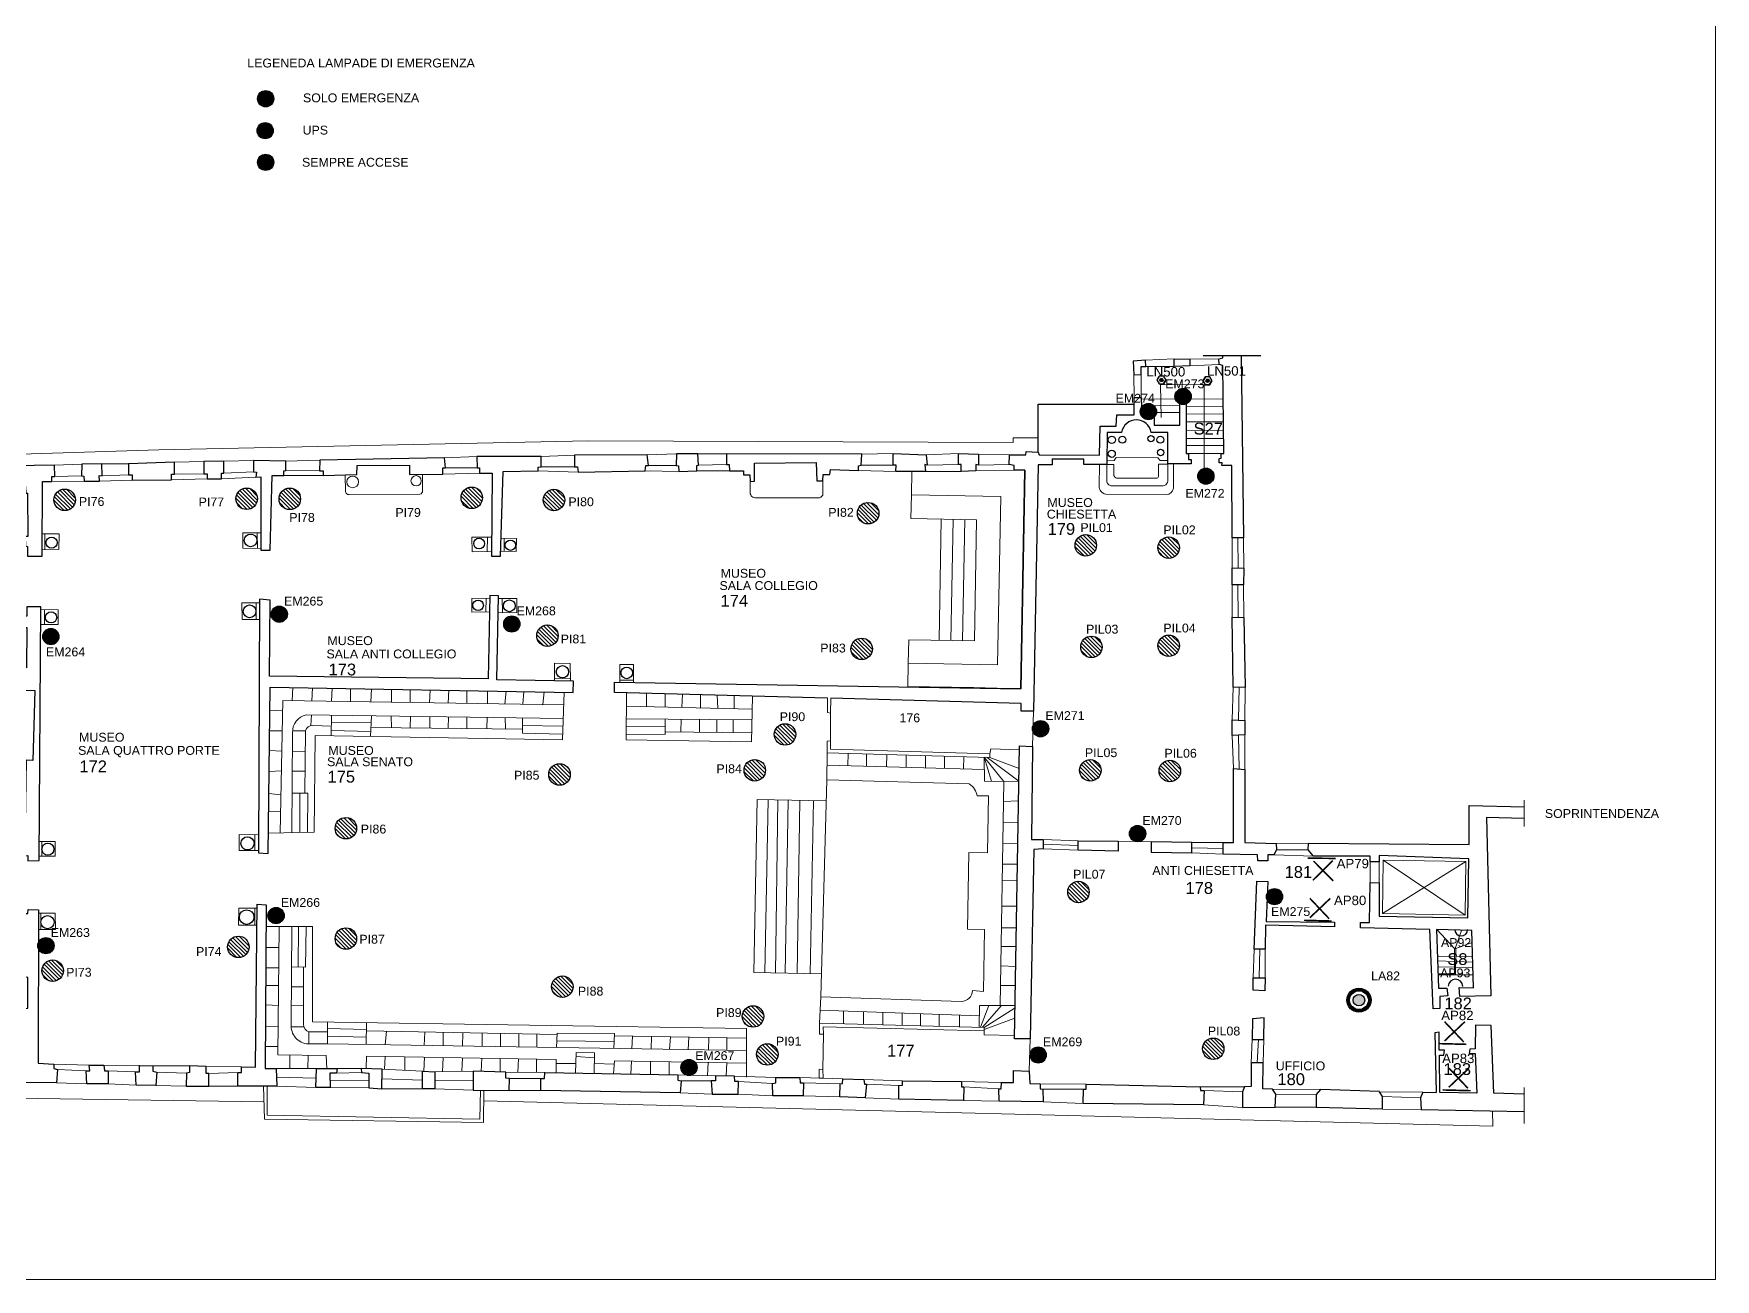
# Model space of a CAD drawing. Header units: metres. Extents: x 12 to 11852, y -8377 to 23.
# Drawn here: x 6157 to 11852, y -8377 to -4160 of the extents above; entities that cross this region are included whole.
import ezdxf
from ezdxf.enums import TextEntityAlignment as Align

# ---------------------------------------------------------------- set-up
doc = ezdxf.new("R2010")
doc.units = ezdxf.units.M
doc.header["$LTSCALE"] = 0.0125
for name, color, linetype in [('CODICE EMERGENZE', 190, 'Continuous'), ('CODICE LAMPADINE', 150, 'Continuous'), ('LAMPADE DI EMERGENZA', 3, 'Continuous')]:
    doc.layers.add(name, color=color, linetype=linetype)
for name, color, linetype, lineweight in [('LAMPADINE', 30, 'Continuous', 30), ('MURI', 7, 'Continuous', 9), ('VANI', 66, 'Continuous', 9)]:
    doc.layers.add(name, color=color, linetype=linetype, lineweight=lineweight)
doc.styles.add('ducale_200', font='ARIAL.TTF', dxfattribs={"height": 1})
doc.styles.get("Standard").update_dxf_attribs({"font": 'romans.shx'})

# ---------------------------------------------------------------- blocks, each defined once
blk = doc.blocks.new('PIANTANA')
at = {"lineweight": 0}
h = blk.add_hatch(dxfattribs=at)
h.set_pattern_fill('ANSI31', color=256, scale=600, style=0)
h.set_pattern_definition([(45, (37136.21, 23067.97), (-53.03301, 53.03301), [])])
edge = h.paths.add_edge_path()
edge.add_arc((14258, -2729), 291, 0, 360)
blk.add_circle((14258, -2729), 291)
blk = doc.blocks.new('sospensione normale')
h = blk.add_hatch(color=256)
h.paths.add_polyline_path([(24193.1, 756.4, 1), (24171.9, 756.4, 1)], flags=16)
h.paths.add_polyline_path([(24176, 756.4, -1), (24189, 756.4, -1)], flags=0)
h.paths.add_polyline_path([(24195.1, 756.4, 1), (24169.9, 756.4, 1)])
for radius in [13.6, 12.6, 11.6, 10.6, 6.52]:
    blk.add_circle((24182.5, 756.4), radius)
blk = doc.blocks.new('re')
at = {"const_width": 0.3}
for points in [[(51.55, 419.05), (51.66, 413.81)], [(55.72, 418.12), (52.08, 414.34)], [(52.09, 417.95), (55.87, 414.31)]]:
    blk.add_lwpolyline(points, dxfattribs=at)
blk = doc.blocks.new('LANTERNA')
at = {"linetype": 'Continuous'}
h = blk.add_hatch(color=256, dxfattribs=at)
h.paths.add_polyline_path([(65.3, -45.8, 1), (69.7, -45.8, 1)])
h.paths.add_polyline_path([(69.5, -45.8, -1), (65.5, -45.8, -1)], flags=16)
h = blk.add_hatch(dxfattribs=at)
h.set_pattern_fill('ANSI37', color=256, scale=3.214976, style=0)
h.set_pattern_definition([(45, (-226.14574, -312.50277), (-0.2841664, 0.2841664), []), (135, (-226.14574, -312.50277), (-0.2841664, -0.2841664), [])])
edge = h.paths.add_edge_path()
edge.add_arc((67.5, -45.8), 1.98, 0, 360)
at = {"layer": 'LAMPADINE'}
h = blk.add_hatch(color=14, dxfattribs=at)
h.paths.add_polyline_path([(70.3, -51), (73.4, -45.9), (70.5, -40.8), (64.6, -40.7), (61.6, -45.7), (64.5, -50.9)], flags=16)
h.paths.add_polyline_path([(70.5, -51.2), (73.6, -45.9), (70.6, -40.6), (64.5, -40.5), (61.4, -45.7), (64.4, -51.1)])
at = {"linetype": 'Continuous'}
for radius in [2.19, 1.98]:
    blk.add_circle((67.5, -45.8), radius, dxfattribs=at)
at = {"layer": 'LAMPADINE', "color": 14}
for points in [[(70.5, -51.2), (73.6, -45.9), (70.6, -40.6), (64.5, -40.5), (61.4, -45.7), (64.4, -51.1)], [(70.3, -51), (73.4, -45.9), (70.5, -40.8), (64.6, -40.7), (61.6, -45.7), (64.5, -50.9)]]:
    blk.add_lwpolyline(points, close=True, dxfattribs=at)
at = {"layer": 'LAMPADINE', "color": 14, "const_width": 0.2}
for points in [[(64.5, -40.5), (66.4, -43.9)], [(70.6, -40.6), (68.6, -44)], [(61.4, -45.7), (65.3, -45.8)], [(66.4, -47.7), (64.4, -51.1)], [(68.6, -47.8), (70.5, -51.2)], [(69.7, -45.9), (73.6, -45.9)]]:
    blk.add_lwpolyline(points, dxfattribs=at)

msp = doc.modelspace()

# ---------------------------------------------------------------- hatches: boundary and pattern name
at = {"layer": 'LAMPADE DI EMERGENZA'}
for color, points in [(256, [(6914.8, -4380.6, 1), (6969.8, -4380.6, 1)]), (6, [(6913.2, -4488.7, 1), (6968.2, -4488.7, 1)]), (5, [(6914.8, -4596, 1), (6969.8, -4596, 1)]), (256, [(10022.1, -5388.5, 1), (10077.1, -5388.5, 1)]), (256, [(9904.6, -5439.6, 1), (9959.6, -5439.6, 1)]), (256, [(10099.2, -5658.2, 1), (10154.2, -5658.2, 1)]), (256, [(6960.8, -6125.6, 1), (7015.8, -6125.6, 1)]), (256, [(7748.5, -6158.5, 1), (7803.5, -6158.5, 1)]), (256, [(6187.3, -6201, 1), (6242.3, -6201, 1)]), (256, [(9539.4, -6513.1, 1), (9594.3, -6513.1, 1)]), (256, [(9867.9, -6868.1, 1), (9922.9, -6868.1, 1)]), (256, [(10331.7, -7081.4, 1), (10386.7, -7081.4, 1)]), (256, [(6950.1, -7145.4, 1), (7005.1, -7145.4, 1)]), (256, [(6170.6, -7247.3, 1), (6225.5, -7247.3, 1)]), (256, [(8348.8, -7659.7, 1), (8403.7, -7659.7, 1)]), (256, [(9531.4, -7617.4, 1), (9586.3, -7617.4, 1)])]:
    msp.add_hatch(color=color, dxfattribs=at).paths.add_polyline_path(points)

# ---------------------------------------------------------------- linework, layer by layer
for centre in [(6942.3, -4380.6), (10049.6, -5388.5), (9932.1, -5439.6), (10126.7, -5658.2), (6988.3, -6125.6), (7776, -6158.5), (6214.8, -6201), (9566.9, -6513.1), (9895.4, -6868.1), (10359.2, -7081.4), (6977.6, -7145.4), (6198, -7247.3), (8376.2, -7659.7), (9558.8, -7617.4)]:
    msp.add_circle(centre, 27.5, dxfattribs=at)
at = {"layer": 'LAMPADE DI EMERGENZA', "color": 6}
msp.add_circle((6940.7, -4488.7), 27.5, dxfattribs=at)
at = {"layer": 'LAMPADE DI EMERGENZA', "color": 5}
msp.add_circle((6942.3, -4596), 27.5, dxfattribs=at)
at = {"layer": 'LAMPADINE'}
for centre, radius, start, end in [((10991.5, -7192.5), 21.9, 179.2065, 359.2065), ((10972.2, -7385), 24.3, 359.5908, 179.5908)]:
    msp.add_arc(centre, radius, start, end, dxfattribs=at)
at = {"layer": 'MURI', "color": 252}
for p, q in [((9921.8, -5265.6), (10018.9, -5261)), ((9923.3, -5286.8), (10018.9, -5286.8)), ((10072, -5262.5), (10170.7, -5261)), ((10072, -5285.3), (10172.2, -5280.7)), ((9883.8, -5391.5), (9882.3, -5314.1)), ((9908.1, -5315.6), (9908.1, -5391.5)), ((9130.8, -5641.9), (9129.3, -5721.9)), ((9129.3, -5721.9), (9127.8, -5801.9)), ((9129.3, -5721.9), (9431.9, -5727.5)), ((9421.4, -6297.2), (9431.9, -5727.5)), ((9127.8, -5801.9), (9350.4, -5806)), ((9222.9, -6213.6), (9230.4, -5803.8)), ((9262.9, -6214.3), (9270.4, -5804.5)), ((9302.9, -6215), (9310.4, -5805.3)), ((9342.8, -6215.8), (9350.4, -5806)), ((9118.8, -6291.7), (9120.2, -6211.7)), ((9120.2, -6211.7), (9342.8, -6215.8)), ((9117.3, -6371.6), (9118.8, -6291.7)), ((9118.8, -6291.7), (9421.4, -6297.2)), ((8845.8, -6458.4), (8845.8, -6409.8)), ((8856.4, -6409.8), (8854.9, -6459.9)), ((8854.9, -6459.9), (8845.8, -6458.4)), ((10715, -7741.8), (10861.2, -7743.3)), ((10854, -7762), (10725, -7757.4)), ((10725, -7800.9), (10855.5, -7802.4))]:
    msp.add_line(p, q, dxfattribs=at)
at = {"layer": 'MURI', "linetype": 'ByBlock', "lineweight": 30}
for p, q in [((9883.8, -5391.5), (9908.1, -5391.5)), ((9883.8, -5450.7), (9883.8, -5391.5)), ((9908.1, -5391.5), (9909.6, -5450.7)), ((9823.1, -5488.6), (9824.7, -5450.7)), ((9824.7, -5450.7), (9883.8, -5450.7)), ((9909.6, -5450.7), (9952.1, -5450.7)), ((9952.1, -5450.7), (9952.1, -5485.6)), ((10038.6, -5412.8), (10059.9, -5412.8)), ((10038.6, -5485.6), (10038.6, -5412.8)), ((10059.9, -5412.8), (10059.9, -5581.2)), ((9767, -5587.3), (9768.5, -5488.6)), ((9768.5, -5488.6), (9823.1, -5488.6)), ((9792.8, -5509.9), (9791.3, -5618.4)), ((9841.3, -5509.9), (9792.8, -5509.9)), ((9997.7, -5509.9), (9941.5, -5509.9)), ((9952.1, -5485.6), (10038.6, -5485.6)), ((9997.7, -5616.9), (9997.7, -5509.9)), ((9516.6, -5585.8), (9518.1, -5575.1)), ((9518.1, -5575.1), (9559.1, -5576.7)), ((9559.1, -5576.7), (9562.1, -5585.8)), ((10059.9, -5581.2), (10068.2, -5581.2)), ((10068.2, -5581.2), (10068.2, -5601.7)), ((9460.4, -5619.2), (9461.9, -5585.8)), ((9477.1, -5622.2), (9460.4, -5619.2)), ((9461.9, -5585.8), (9516.6, -5585.8)), ((9477.1, -5637.4), (9477.1, -5622.2)), ((9513.5, -5637.4), (9477.1, -5637.4)), ((9499.9, -6378), (9513.5, -5637.4)), ((9513.5, -5637.4), (9499.9, -6378)), ((9558.3, -5619.9), (9542.4, -6453.9)), ((9606.1, -5619.9), (9558.3, -5619.9)), ((9562.1, -5585.8), (9767, -5587.3)), ((9606.1, -5599.4), (9606.1, -5619.9)), ((9606.1, -5599.4), (9713.1, -5599.4)), ((9713.1, -5618.4), (9713.1, -5600.2)), ((9791.3, -5618.4), (9713.1, -5618.4)), ((10077.3, -5616.9), (9997.7, -5616.9)), ((10068.2, -5601.7), (10077.3, -5601.7)), ((10077.3, -5601.7), (10077.3, -5616.9)), ((8123.4, -6355.2), (9499.9, -6378)), ((8123.4, -6390.1), (8123.4, -6355.2)), ((9339.9, -6375), (9117.3, -6371.6)), ((9419.9, -6376.5), (9339.9, -6375)), ((9499.9, -6378), (9419.9, -6376.5)), ((8845.8, -6409.8), (8123.4, -6390.1)), ((9501.4, -6428.1), (8856.4, -6409.8)), ((9501.4, -6453.9), (9501.4, -6428.1)), ((9542.4, -6453.9), (9501.4, -6453.9)), ((11040.3, -7516.2), (11038.7, -7596.6)), ((11093.4, -7517.7), (11040.3, -7516.2)), ((11102.5, -7746.9), (11093.4, -7517.7)), ((10916.4, -7540.4), (10902.7, -7541.9)), ((10902.7, -7541.9), (10907.3, -7743.8)), ((10916.4, -7601.1), (10916.4, -7540.4)), ((10934.6, -7601.1), (10916.4, -7601.1)), ((10917.9, -7617.8), (10933.1, -7617.8)), ((10919.4, -7743.8), (10917.9, -7617.8)), ((10933.1, -7617.8), (10934.6, -7601.1)), ((11020.5, -7598.1), (11019, -7611.8)), ((11019, -7611.8), (11038.7, -7611.8)), ((11038.7, -7596.6), (11020.5, -7598.1)), ((11038.7, -7611.8), (11044.8, -7746.9)), ((10515.2, -7734.7), (10500, -7751.4)), ((10714.4, -7740.7), (10515.2, -7734.7)), ((10725, -7757.4), (10715, -7741.8)), ((10861.2, -7743.3), (10854, -7762)), ((10861.2, -7743.3), (10907.3, -7743.8)), ((11044.8, -7746.9), (10919.4, -7743.8)), ((10500, -7751.4), (10500, -7793.9)), ((10500, -7793.9), (10725, -7800.1)), ((10725, -7800.9), (10725, -7757.4)), ((10854, -7762), (10855.5, -7802)), ((10855.5, -7802), (11204.7, -7808.9)), ((11204.2, -7749.9), (11102.5, -7746.9)), ((11204.7, -7751.3), (11204.2, -7749.9))]:
    msp.add_line(p, q, dxfattribs=at)
at = {"layer": 'MURI'}
for p, q in [((11204.7, -6754.7), (11204.7, -6844.1)), ((11204.7, -7727.3), (11204.7, -7849))]:
    msp.add_line(p, q, dxfattribs=at)
at = {"layer": 'MURI', "linetype": 'Continuous', "ltscale": 0.1}
msp.add_lwpolyline([(12.4, 23.2), (11852.4, 23.2), (11852.4, -8376.8), (12.4, -8376.8)], close=True, dxfattribs=at)
at = {"layer": 'MURI', "linetype": 'ByBlock', "lineweight": 30}
for points in [[(9908.1, -5315.6), (9908.1, -5286.8), (9923.3, -5286.8), (9921.8, -5265.6), (9880.8, -5268.6), (9882.3, -5314.1), (9908.1, -5315.6)], [(10072, -5262.5), (10072, -5285.3), (10018.9, -5286.8), (10018.9, -5261), (10072, -5262.5)], [(10117.6, -5249.5), (10184.3, -5249.5)], [(10246.7, -5249.5), (10313.4, -5249.5)], [(9559.1, -5576.7), (9559.1, -5414.1), (9883.8, -5414.1)], [(9179.7, -5585.8), (9182.7, -5620.7), (9175.1, -5619.2), (9176.6, -5641.9), (9076.5, -5641.9), (9078, -5620.7), (9067.4, -5620.7), (9067.4, -5581.2), (9179.7, -5585.8)], [(9357.2, -5584.3), (9357.2, -5620.7), (9348.1, -5619.2), (9348.1, -5640.4), (9298, -5641.9), (9298, -5619.2), (9288.9, -5619.2), (9288.9, -5581.2), (9357.2, -5584.3)], [(6185.4, -5928.8), (6186.2, -5676.1), (6218, -5676.1), (6218, -5659.4), (6227.9, -5659.4), (6227.1, -5621.4), (6089, -5623), (6088.3, -5660.9), (6100.4, -5660.1), (6101.2, -5679.9), (6116.3, -5680.6), (6116.3, -5692.8), (6129.2, -5692.8), (6130, -5715.5), (6136.1, -5715.5), (6136.8, -5862), (6127.7, -5862), (6128.5, -5895.4), (6136.1, -5896.1), (6135.3, -5929.5), (6185.4, -5928.8)], [(6387.2, -5616.9), (6319.7, -5617.6), (6318.9, -5657.1), (6326.5, -5657.9), (6327.3, -5674.6), (6379.7, -5674.6), (6378.9, -5656.3), (6388.8, -5657.1), (6387.2, -5616.9)], [(6634, -5610.7), (6478.3, -5616.9), (6478.3, -5653.3), (6489.7, -5653.3), (6490.4, -5671.5), (6624, -5670.8), (6623.2, -5651.8), (6633.9, -5651), (6634, -5610.7)], [(6801.2, -5607), (6733.3, -5608.5), (6733.3, -5649.9), (6743.9, -5649.9), (6743.9, -5667), (6793.2, -5667), (6792.4, -5648), (6800.8, -5648), (6801.2, -5607)], [(6957.9, -5909), (6963.9, -5655.6), (7003.4, -5655.6), (7003.4, -5640.4), (7011, -5638.9), (7011, -5607), (6901.7, -5605.5), (6901.7, -5643.4), (6910.8, -5645), (6909.3, -5661.7), (6926, -5660.1), (6926, -5909), (6957.9, -5909)], [(7548.2, -5596.4), (7126.3, -5604), (7124.8, -5640.4), (7136.9, -5640.4), (7136.9, -5655.6), (7250.8, -5652.5), (7252.3, -5622.2), (7429.8, -5620.7), (7429.8, -5652.5), (7542.1, -5651), (7542.1, -5629.8), (7551.3, -5629.8), (7548.2, -5596.4)], [(7737.9, -5928.8), (7747, -5641.9), (7865.4, -5640.4), (7865.4, -5628.3), (7876, -5626.7), (7876, -5591.8), (7657.5, -5591.8), (7659, -5629.8), (7666.6, -5629.8), (7666.6, -5648), (7709.1, -5648), (7707.6, -5928.8), (7737.9, -5928.8)], [(8234.2, -5585.8), (7988.3, -5587.3), (7988.3, -5626.7), (7999, -5626.7), (8000.5, -5645), (8228.1, -5640.4), (8229.6, -5622.2), (8238.7, -5622.2), (8234.2, -5585.8)], [(8405.7, -5582.7), (8334.3, -5582.7), (8332.8, -5622.2), (8340.4, -5623.7), (8341.9, -5641.9), (8402.6, -5640.4), (8402.6, -5622.2), (8408.7, -5620.7), (8405.7, -5582.7)], [(8961.1, -5584.3), (8502.8, -5582.7), (8502.8, -5619.2), (8511.9, -5619.2), (8513.4, -5640.4), (8560.5, -5640.4), (8560.6, -5654.1), (8581.7, -5654.1), (8583.2, -5676.8), (8598.4, -5675.3), (8598.4, -5614.6), (8806.3, -5611.6), (8809.1, -5673.7), (8829.1, -5673.8), (8830.6, -5652.5), (8853.4, -5652.5), (8854.9, -5635.9), (8950.5, -5638.9), (8950.5, -5623.7), (8959.6, -5620.7), (8961.1, -5584.3)], [(10255.7, -5969.7), (10254.1, -6025.9), (10216.2, -6025.9), (10216.2, -5968.2), (10255.7, -5969.7)], [(6950.8, -6935.6), (6957.9, -6371.9), (7983.8, -6390.1), (7985.4, -6352), (7725.8, -6347.6), (7731.3, -6062.7), (7701.5, -6062.3), (7695.4, -6344.6), (6954.8, -6335.5), (6957.9, -6077.5), (6921.4, -6074.4), (6918.4, -6933.4), (6950.8, -6935.6)], [(6174.8, -6959.2), (6180.8, -6100.3), (6133.8, -6100.2), (6133.8, -6132.1), (6124.7, -6132.2), (6124.7, -6170.3), (6133.8, -6170.1), (6132.3, -6306.6), (6123.2, -6305.1), (6124.7, -6334), (6106.5, -6334), (6107.9, -6345.7), (6083.3, -6346.2), (6083.7, -6381), (6161.1, -6384), (6153.5, -6620.8), (6130.8, -6619.3), (6126.2, -6906.1), (6080.7, -6906.1), (6082.2, -6944), (6136.8, -6942.5), (6136.8, -6960.7), (6174.8, -6959.2)], [(10255.7, -6136.7), (10260.2, -6373.4), (10219.2, -6371.9), (10216.2, -6135.2), (10255.7, -6136.7)], [(10258.7, -6485.7), (10258.7, -6534.3), (10216.2, -6535.8), (10216.2, -6482.7), (10258.7, -6485.7)], [(9478.6, -7563.2), (9495.3, -6570.7), (9539.3, -6573.7), (9536.3, -6887.9), (9575.8, -6887.9), (9575.8, -6919.8), (9543.9, -6921.3), (9531.8, -7563.2), (9478.6, -7563.2)], [(10336.1, -6960.7), (10302.7, -6960.7), (10301.2, -6939.5), (10185.8, -6938), (10185.8, -6898.5), (10220.8, -6898.5), (10220.8, -6648.1), (10258.7, -6651.1), (10258.7, -6898.5), (10364.9, -6901.6), (10366.4, -6922.8), (10357.3, -6939.5), (10336.1, -6939.5), (10336.1, -6960.7)], [(11204.7, -6816.6), (11076.7, -6813.5), (11091.9, -7417.5), (10987.1, -7419.1), (10984.1, -7388.7), (11032.7, -7390.2), (11028.1, -7196), (10908.2, -7192.9), (10914.4, -7391.7), (10943.1, -7391.7), (10946.2, -7417.5), (10918.9, -7419.1), (10918.9, -7460), (10896.1, -7461.6), (10885.5, -7192.9), (10650.2, -7186.5), (10650.2, -7168.4), (10680.6, -7168.7), (10683.6, -7033.6), (10714, -7035.1), (10714, -7147.4), (11014.5, -7153.5), (11017.5, -6953.1), (10714, -6942.5), (10714, -6963.8), (10683.6, -6963.8), (10683.6, -6944), (10490.9, -6944), (10472.7, -6922.8), (10474.2, -6900), (11019, -6904.6), (11019, -6772.6), (11204.7, -6777.2)], [(9829.2, -6894), (9829.2, -6927.3), (9694.1, -6924.3), (9694.1, -6892.4), (9829.2, -6894)], [(10079.6, -6933.4), (10079.6, -6898.5), (9941.5, -6895.5), (9941.5, -6930.4), (10079.6, -6933.4)], [(6980.6, -7722.6), (6848.6, -7722.6), (6848.6, -7677.1), (6860.7, -7677.1), (6860.7, -7657.3), (6907.8, -7658.8), (6913.9, -7106.4), (6944.2, -7109.5), (6941.2, -7663.4), (6977.6, -7663.4), (6980.6, -7722.6)], [(6400.9, -7715), (6337.2, -7715), (6334.1, -7671), (6346.3, -7671), (6344.7, -7651.3), (6394.8, -7651.3), (6396.3, -7671), (6408.5, -7671), (6408.5, -7715), (6400.9, -7715)], [(6570.9, -7721.1), (6504.1, -7719.5), (6501.1, -7674), (6514.7, -7674), (6514.7, -7652.8), (6560.2, -7654.3), (6560.2, -7672.5), (6573.9, -7675.5), (6570.9, -7721.1)], [(6750, -7722.6), (6750, -7680.1), (6740.8, -7680.1), (6740.8, -7655.8), (6684.7, -7654.3), (6684.7, -7677.1), (6674.1, -7678.6), (6672.6, -7722.6), (6750, -7722.6)], [(7159.7, -7678.6), (7161.2, -7727.1), (7112.7, -7727.1), (7114.2, -7663.4), (7184, -7663.4), (7182.5, -7678.6), (7159.7, -7678.6)], [(7335.8, -7731.7), (7337.3, -7664.9), (7265.9, -7663.4), (7267.5, -7677.1), (7291.7, -7678.6), (7291.7, -7728.7), (7335.8, -7731.7)], [(7514.8, -7731.7), (7473.9, -7731.7), (7473.9, -7672.5), (7514.8, -7674), (7514.8, -7731.7)], [(7645.3, -7672.5), (7645.3, -7736.2), (7766.8, -7737.8), (7768.3, -7696.8), (7756.1, -7695.3), (7756.1, -7675.5), (7645.3, -7672.5)], [(8346.5, -7745.3), (7874.5, -7737.8), (7874.5, -7696.8), (7886.6, -7696.8), (7888.2, -7677.1), (8338.9, -7684.6), (8338.9, -7702.9), (8349.5, -7704.4), (8346.5, -7745.3)], [(8542.3, -7749.9), (8543.8, -7707.4), (8531.6, -7707.4), (8530.1, -7689.2), (8466.4, -7687.7), (8466.4, -7704.4), (8451.2, -7704.4), (8454.2, -7749.9), (8542.3, -7749.9)], [(9575.8, -7775.7), (9427, -7774.2), (9425.5, -7731.7), (9433.1, -7731.7), (9434.6, -7710.4), (9475.6, -7710.4), (9475.6, -7669.5), (9528.7, -7672.5), (9530.2, -7713.5), (9565.1, -7715), (9565.1, -7731.7), (9574.2, -7733.2), (9575.8, -7775.7)], [(8762.3, -7756), (8660.6, -7756), (8659.1, -7713.5), (8669.7, -7712), (8669.7, -7693.7), (8751.7, -7693.7), (8753.2, -7712), (8763.8, -7712), (8762.3, -7756)], [(8973.3, -7762), (8886.8, -7759), (8888.3, -7715), (8895.9, -7713.5), (8897.4, -7698.3), (8968.7, -7699.8), (8970.2, -7716.5), (8977.8, -7716.5), (8973.3, -7762)], [(9305.6, -7771.1), (9087.1, -7766.6), (9087.1, -7721.1), (9099.2, -7719.5), (9099.2, -7704.4), (9299.6, -7707.4), (9299.6, -7725.6), (9307.1, -7725.6), (9305.6, -7771.1)], [(10119.1, -7786.3), (9710.8, -7781.8), (9712.3, -7733.2), (9721.5, -7733.2), (9721.5, -7716.5), (10106.9, -7725.6), (10108.4, -7737.8), (10120.6, -7737.8), (10119.1, -7786.3)], [(11204.2, -7749.9), (11204.7, -7749.9)]]:
    msp.add_lwpolyline(points, dxfattribs=at)
for points in [[(10246.7, -5249.5), (10254.1, -5866.5), (10216.2, -5866.5), (10214.7, -5622.2), (10181.3, -5622.2), (10181.5, -5613.1), (10172.2, -5613.1), (10172.2, -5597.9), (10178.2, -5597.8), (10178.3, -5581.2), (10187.3, -5581.3), (10184.3, -5283.8), (10172.2, -5280.7), (10170.7, -5261), (10184.3, -5258), (10184.3, -5249.5)], [(10561.9, -7184.1), (10328.6, -7177.7), (10328, -7259.7), (10290.1, -7259.7), (10299.7, -7029), (10336.1, -7030.5), (10331.5, -7165.6), (10561.9, -7167.6)], [(6234, -7712), (6062.5, -7710.4), (6062.5, -7667.9), (6073.1, -7669.5), (6073.1, -7645.2), (6120.1, -7646.7), (6123.2, -7461.6), (6136.8, -7458.5), (6136.8, -7355.3), (6124.7, -7353.8), (6124.7, -7138.4), (6124.7, -7138.4), (6136.6, -7138.4), (6138.3, -7124.6), (6173.3, -7126.2), (6171.7, -7645.2), (6224.9, -7648.2), (6224.9, -7663.4), (6237, -7666.4)], [(10327.3, -7356.8), (10327, -7400.8), (10287.5, -7397.8), (10287.5, -7356.8)], [(10322.6, -7564.8), (10323.9, -7491.9), (10284.5, -7494.9), (10283, -7564.8)], [(10361.9, -7793.9), (10363.4, -7749.9), (10352.8, -7733.2), (10319.4, -7731.7), (10321.1, -7643.7), (10279.9, -7643.7), (10279.9, -7724.1), (10257.2, -7725.6), (10251.1, -7742.3), (10251.1, -7795.4)]]:
    msp.add_lwpolyline(points, close=True, dxfattribs=at)
at = {"layer": 'MURI', "color": 252}
for points in [[(10120.6, -5635.7), (10120.6, -5594.9), (10120.6, -5347.5), (9973.4, -5349), (9974.9, -5459.8)], [(10185.5, -5396.8), (9908.3, -5398)], [(10038.6, -5420), (9908.8, -5419.2)], [(10038.6, -5442.4), (9909.4, -5442.4)], [(10185.7, -5423.4), (10059.9, -5421.8)], [(10186, -5447.3), (10059.9, -5448.1)], [(10186.3, -5474.6), (10059.9, -5474.2)], [(10186.6, -5503.1), (10059.9, -5502.7)], [(9559.1, -5528.2), (9474.6, -5528.2), (9474.6, -5544.5), (8035.7, -5538.3), (6580.6, -5568.7), (4996, -5619), (2822.2, -5671.1)], [(8961.1, -5584.3), (9067.4, -5581.2)], [(9288.9, -5581.2), (9179.7, -5585.8)], [(10186.8, -5530.4), (10059.9, -5530.4)], [(10187.1, -5554.3), (10059.9, -5554.7)], [(10178.3, -5581.2), (10068.2, -5581.2)], [(6227.1, -5621.4), (6319.7, -5617.6)], [(6387.2, -5616.9), (6478.3, -5616.9)], [(6634, -5610.7), (6733.3, -5608.5)], [(6801.2, -5607), (6901.7, -5605.5)], [(7011, -5607), (7126.3, -5604)], [(7124.8, -5640.4), (7011, -5638.9)], [(7548.2, -5596.4), (7657.5, -5591.8)], [(7659, -5629.8), (7551.3, -5629.8)], [(7876, -5591.8), (7988.3, -5587.3)], [(7988.3, -5626.7), (7876, -5626.7)], [(8234.2, -5585.8), (8334.3, -5582.7)], [(8332.8, -5622.2), (8238.7, -5622.2)], [(8405.7, -5582.7), (8502.8, -5582.7)], [(8502.8, -5619.2), (8408.7, -5620.7)], [(8950.5, -5638.9), (9076.5, -5641.9)], [(8959.6, -5620.7), (9067.4, -5620.7)], [(9288.9, -5619.2), (9182.7, -5620.7)], [(9348.1, -5640.4), (9477.1, -5637.4)], [(9357.2, -5584.3), (9461.9, -5585.8)], [(9357.2, -5620.7), (9460.4, -5619.2)], [(9791.4, -5606.1), (9816.6, -5605), (9823.1, -5595.4), (9964.3, -5595.9), (9971.9, -5605.5), (9997.7, -5605.5)], [(6218, -5676.1), (6327.3, -5674.6)], [(6318.9, -5657.1), (6227.9, -5659.4)], [(6379.7, -5674.6), (6490.4, -5671.5)], [(6478.3, -5653.3), (6388.8, -5657.1)], [(6624, -5670.8), (6743.9, -5667)], [(6733.3, -5649.9), (6633.9, -5651)], [(6793.2, -5667), (6909.3, -5661.7)], [(6901.7, -5643.4), (6800.8, -5648)], [(7003.4, -5655.6), (7136.9, -5655.6)], [(7542.1, -5651), (7666.6, -5648)], [(7865.4, -5640.4), (8000.5, -5645)], [(8228.1, -5640.4), (8341.9, -5641.9)], [(8402.6, -5640.4), (8513.4, -5640.4)], [(9176.6, -5641.9), (9298, -5641.9)], [(10216.2, -5866.5), (10216.2, -5968.2)], [(10235.2, -5866.5), (10235.9, -5969)], [(10254.1, -5866.5), (10255.7, -5969.7)], [(10216.2, -6025.9), (10216.2, -6135.2)], [(10235.2, -6025.9), (10235.9, -6135.9)], [(10254.1, -6025.9), (10255.7, -6136.7)], [(7032.1, -6417.9), (7034, -6373.3)], [(7098.8, -6419), (7100.8, -6374.4)], [(7165.6, -6420.1), (7167.5, -6375.6)], [(7229.5, -6421.1), (7229.5, -6376.7)], [(7299.1, -6422.2), (7301.3, -6378)], [(7369.1, -6423.3), (7369.1, -6379.2)], [(10219.2, -6371.9), (10216.2, -6482.7)], [(10239.7, -6372.7), (10237.4, -6484.2)], [(10260.2, -6373.4), (10258.7, -6485.7)], [(6951.6, -6866.5), (7106.6, -6863.6), (7109.6, -6535.8), (7947.4, -6551), (7953.4, -6389.6)], [(6991.3, -6865.8), (7000.4, -6417.4), (7951.8, -6432.6)], [(7431.4, -6424.3), (7431.4, -6380.3)], [(7497.8, -6425.4), (7499.9, -6381.5)], [(7560.1, -6426.3), (7562.3, -6382.6)], [(7624.1, -6427.4), (7624.1, -6383.7)], [(7693.9, -6428.5), (7693.9, -6385)], [(7752.8, -6429.4), (7757, -6386.1)], [(7813.5, -6430.4), (7817.1, -6387.2)], [(7881.5, -6431.5), (7885.4, -6388.4)], [(8590.8, -6402.9), (8587.8, -6557.1), (8162.9, -6551), (8164.4, -6391.2)], [(8232.7, -6438.5), (8232.7, -6393.1)], [(8294.9, -6439.9), (8294.9, -6394.8)], [(8352.4, -6441.1), (8354.6, -6396.4)], [(8414.8, -6442.5), (8414.8, -6398.1)], [(8474.1, -6443.8), (8472.1, -6399.6)], [(8528.6, -6445), (8528.6, -6401.2)], [(6999.7, -6450.5), (6956.9, -6452.4)], [(7095.8, -6502.6), (7097.5, -6466.2)], [(7164.3, -6536.8), (7165.8, -6467.2)], [(7299.8, -6493.3), (7165.3, -6491.8)], [(7297.8, -6539.2), (7300.8, -6469.1)], [(7367.7, -6470), (7369.1, -6509.3)], [(7432.9, -6470.9), (7431.4, -6510)], [(7498.1, -6471.8), (7498.1, -6510.8)], [(7561.9, -6472.7), (7560.4, -6511.6)], [(7624.1, -6473.6), (7624.1, -6512.3)], [(7690.9, -6513.1), (7692.4, -6474.5)], [(7754.6, -6513.9), (7753.1, -6475.4)], [(7812.3, -6476.2), (7812.3, -6528.2), (7948.1, -6531.3)], [(8294.9, -6481.2), (8294.9, -6532.9), (8163, -6531.2)], [(8589.2, -6482.7), (8163.5, -6479.6)], [(8590, -6446.3), (8163.9, -6437)], [(8349.7, -6481), (8348, -6524.1)], [(8411.7, -6481.4), (8411.7, -6524.8)], [(8470.9, -6481.9), (8470.9, -6525.5)], [(8525.6, -6482.3), (8525.6, -6526.1)], [(8854.9, -6459.9), (8854.9, -6554)], [(9542.4, -6453.9), (9539.3, -6573.7)], [(6998.3, -6520.6), (6956, -6520.6)], [(7077.8, -6520.6), (7033.6, -6520.6)], [(7298.5, -6522.2), (7164.7, -6519.1)], [(7812.3, -6514.6), (7299.1, -6508.5)], [(7949.1, -6503.9), (7812.3, -6502.4)], [(8294.9, -6507), (8162.9, -6505.5)], [(8588.4, -6526.8), (8294.9, -6523.5)], [(10216.2, -6535.8), (10220.8, -6648.1)], [(10237.4, -6535), (10239.7, -6649.6)], [(10258.7, -6534.3), (10258.7, -6651.1)], [(6996.9, -6589.2), (6955.2, -6587.2)], [(7076.7, -6590.6), (7033.2, -6588.8)], [(8844.3, -6555.5), (8844.3, -6595), (9395.2, -6610.2), (9395.2, -6598), (8854.9, -6582.8), (8854.9, -6554), (8844.3, -6555.5)], [(8914.1, -6638), (8915.8, -6597)], [(8977.8, -6639.8), (8977.8, -6598.7)], [(9044.6, -6641.7), (9046.4, -6600.6)], [(9111.4, -6643.6), (9111.4, -6602.3)], [(9176.6, -6645.5), (9176.6, -6604.1)], [(9241.9, -6647.3), (9241.9, -6605.9)], [(9395.2, -6598), (9398.2, -6581.3), (9495.1, -6584.6)], [(6995.5, -6655.4), (6954.3, -6657.4)], [(7075.8, -6657.2), (7032.6, -6657.2)], [(9376.2, -6651.2), (8843.6, -6635.9)], [(9305.6, -6649.1), (9307.4, -6607.7)], [(9375.5, -6609.6), (9442.2, -6691.5)], [(9375.5, -6609.6), (9400.8, -6690.9)], [(9375.5, -6609.6), (9377, -6690.6), (9493.3, -6692.1)], [(9386.1, -6610.2), (9493.3, -6690.6)], [(9395.2, -6610.2), (9494, -6648.1)], [(8842.8, -6686), (8823, -7420.6)], [(9430.1, -7449.4), (9442.2, -6691.5)], [(6993.9, -6736.7), (6953.3, -6732.6)], [(7031.9, -6731.6), (7085.3, -6731.6), (7083.8, -6864)], [(7058, -6731.6), (7058, -6864.5)], [(8840.8, -6757.4), (8607.5, -6752.8), (8595.4, -7338.6), (8825.1, -7343.2)], [(8644.1, -6753.5), (8633.2, -7339.4)], [(8669.6, -7340.1), (8677.4, -6754.2)], [(8712.3, -6754.9), (8701.4, -7340.7)], [(8751.8, -6755.6), (8742.5, -7341.5)], [(8797.4, -6756.5), (8786.4, -7342.4)], [(9441.1, -6758.9), (9492.2, -6757.1)], [(6992.7, -6794), (6952.6, -6792.1)], [(9440, -6830.3), (9490.9, -6832)], [(9575.8, -6887.9), (9694.1, -6892.4)], [(9438.9, -6900), (9489.8, -6901.8)], [(9575.8, -6903.8), (9694.1, -6908.4)], [(9575.8, -6919.8), (9694.1, -6924.3)], [(9829.2, -6894), (9941.5, -6895.5)], [(10079.6, -6898.5), (10185.8, -6898.5)], [(10079.6, -6916), (10185.8, -6918.2)], [(10079.6, -6933.4), (10185.8, -6938)], [(10490.9, -6944), (10357.3, -6939.5)], [(10364.9, -6901.6), (10474.2, -6900)], [(10366.4, -6922.8), (10472.7, -6922.8)], [(9437.7, -6971.4), (9488.6, -6971.4)], [(10683.6, -6963.8), (10683.6, -7033.6)], [(10714, -6963.8), (10714, -7035.1)], [(11006.9, -6962.3), (11005.4, -7144.4), (10724.6, -7138.3), (10727.6, -6957.7), (11006.9, -6962.3)], [(11006.9, -6962.3), (10724.6, -7138.3)], [(11005.4, -7144.4), (10727.6, -6957.7)], [(9436.9, -7026), (9487.6, -7027.8)], [(9435.4, -7114), (9486.2, -7114)], [(8571.1, -7692.2), (8571.1, -7528.3), (7100.5, -7505.6), (7100.5, -7182.3), (6943.8, -7182.3)], [(6988.2, -7182.3), (6983.7, -7616.4), (7147.6, -7619.4), (7149.1, -7663.4)], [(7079.3, -7182.3), (7077.8, -7320.4), (7030.1, -7318.9)], [(7053.5, -7182.3), (7052, -7319.6)], [(9434.3, -7186.9), (9485, -7186.9)], [(10969.2, -7256.4), (10908.5, -7192.9)], [(10971, -7256.4), (10992.1, -7195.9)], [(6943.4, -7253.6), (6987.5, -7253.6)], [(9433.3, -7250.6), (9483.9, -7250.6)], [(10969.1, -7283.6), (10911, -7282.4)], [(10913, -7346.2), (10972.6, -7345.7), (10972.8, -7256.4), (10969.2, -7256.4), (10969.1, -7342.2), (10912.9, -7342.6)], [(10972.7, -7283.9), (11030.2, -7284.9)], [(10972.8, -7256.4), (11029.1, -7236.3)], [(6943, -7321.9), (6986.8, -7321.9)], [(9432.2, -7315.9), (9482.8, -7317.8)], [(10969.1, -7300.6), (10911.5, -7298.6)], [(10969.1, -7320.1), (10912.1, -7318.5)], [(10972.6, -7345.7), (11031.6, -7346.3)], [(10972.7, -7301.1), (11030.6, -7302.9)], [(10972.7, -7320.8), (11031.1, -7322.9)], [(6942.7, -7382.6), (6986.1, -7382.6)], [(7070.2, -7387.2), (7029.8, -7387.2)], [(9431.1, -7382.6), (9481.7, -7382.6)], [(6985.4, -7449.4), (6942.4, -7447.9)], [(7070.2, -7450.9), (7029.5, -7449.5)], [(9358.7, -7523.4), (9360.3, -7449.4), (9480.2, -7449.4)], [(9363.4, -7523.5), (9391.6, -7449.4)], [(9370.6, -7523.7), (9434.9, -7449.4)], [(9375.4, -7523.8), (9480.4, -7458.1)], [(7152.1, -7579.9), (7152.1, -7506.4)], [(7282.6, -7582), (7284.2, -7508.4)], [(8818.5, -7546.5), (8818.5, -7510.1), (9375.4, -7523.8), (9375.4, -7535.9), (8830.6, -7522.3), (8832.1, -7546.5), (8818.5, -7546.5)], [(9359.5, -7484.3), (8820.7, -7466.1)], [(8898.9, -7468.7), (8898.9, -7512.1)], [(8967.2, -7471), (8967.2, -7513.8)], [(9032.5, -7473.2), (9032.5, -7515.4)], [(9097.7, -7475.4), (9097.7, -7517)], [(9159.9, -7477.5), (9159.9, -7518.5)], [(9223.7, -7479.7), (9223.7, -7520.1)], [(9292, -7482), (9292, -7521.7)], [(9375.4, -7531.4), (9479.8, -7493.2)], [(6984.7, -7522.2), (6942, -7520.7)], [(7071.7, -7522.3), (7028.9, -7522.3)], [(7088.4, -7538.5), (7088.4, -7579.9)], [(7283.7, -7531.4), (7152.1, -7528.3)], [(7283.1, -7557.2), (7152.1, -7554.1)], [(7283.6, -7535.9), (7929, -7548.1)], [(7351.1, -7537.2), (7347.5, -7583.1)], [(7481.6, -7539.6), (7479.5, -7585.2)], [(7543.7, -7540.8), (7543.7, -7586.2)], [(7610.6, -7542.1), (7608.7, -7587.2)], [(7675.7, -7543.3), (7675.7, -7588.3)], [(7737.9, -7544.5), (7737.9, -7589.3)], [(7800.1, -7545.7), (7800.1, -7590.3)], [(7860.8, -7546.8), (7860.8, -7591.3)], [(7927.6, -7592.4), (7929.1, -7543.5), (8123.4, -7545), (8121.9, -7595.5)], [(8122.6, -7572.3), (7928.3, -7569.3)], [(8123.2, -7552.6), (8571.1, -7560.2)], [(8182.4, -7596.4), (8184.3, -7553.7)], [(8247.6, -7597.5), (8249.5, -7554.8)], [(8309.6, -7598.5), (8313.5, -7555.8)], [(8373.5, -7599.5), (8375.6, -7556.9)], [(8441.9, -7600.6), (8443.8, -7558)], [(8504.3, -7601.6), (8504.3, -7559.1)], [(8832.1, -7546.5), (8829.1, -7666.4)], [(9375.4, -7535.9), (9375.4, -7549.6), (9478.8, -7551.1)], [(9531.8, -7563.2), (9528.7, -7672.5)], [(10283, -7564.8), (10279.9, -7643.7)], [(10304.5, -7564.2), (10300.5, -7643.7)], [(10322.6, -7564.8), (10321.1, -7643.7)], [(2260.8, -7611.1), (2263.2, -7706.7), (6936.5, -7776.1)], [(6984, -7589), (6941.6, -7589)], [(7024.6, -7617.1), (7024.6, -7663.4)], [(7086.8, -7618.3), (7085.3, -7663.4)], [(7282.6, -7663.4), (7284.2, -7620.9), (7926.1, -7633), (7926.1, -7677.7)], [(7346.6, -7622.1), (7344.5, -7665.3)], [(7413.2, -7623.3), (7413.2, -7669.1)], [(7480, -7624.6), (7478.2, -7672.7)], [(7543.8, -7625.8), (7541.8, -7673.7)], [(7609, -7627), (7607.2, -7672.9)], [(7674.5, -7628.3), (7672.3, -7673.2)], [(7736.4, -7629.5), (7736.4, -7675)], [(7798.9, -7630.6), (7797, -7676)], [(7859.3, -7631.8), (7859.3, -7676.7)], [(7991.4, -7678.8), (7994.4, -7608.8), (8056.6, -7610.3), (8055.1, -7679.9)], [(8056.3, -7627), (7993.8, -7622.5)], [(6224.9, -7648.2), (6344.7, -7651.3)], [(6334.1, -7671), (6237, -7666.4)], [(6394.8, -7651.3), (6514.7, -7652.8)], [(6501.1, -7674), (6408.5, -7671)], [(6560.2, -7654.3), (6684.7, -7654.3)], [(6674.1, -7678.6), (6573.9, -7675.5)], [(6740.8, -7655.8), (6860.7, -7657.3)], [(6848.6, -7677.1), (6750, -7680.1)], [(6977.6, -7663.4), (7114.2, -7663.4)], [(7182.5, -7678.6), (7267.5, -7677.1)], [(7184, -7663.4), (7265.9, -7663.4)], [(7337.3, -7664.9), (7473.9, -7672.5)], [(7514.8, -7674), (7645.3, -7672.5)], [(7926.1, -7646.7), (7992.8, -7646.7)], [(8055.8, -7646.7), (8122.7, -7648.2)], [(8120.4, -7681.6), (8123.4, -7637.6), (8571.1, -7645.2)], [(8181.3, -7638.6), (8179.2, -7682)], [(8246.3, -7639.7), (8246.3, -7683.1)], [(8308.5, -7640.7), (8308.5, -7684.1)], [(8338.9, -7684.6), (8466.4, -7687.7)], [(8440.8, -7643), (8438.9, -7687)], [(8504.3, -7644.1), (8502.5, -7688.5)], [(8530.1, -7689.2), (8669.7, -7693.7)], [(6234, -7712), (6337.2, -7715)], [(6408.5, -7715), (6504.1, -7719.5)], [(6570.9, -7721.1), (6672.6, -7722.6)], [(6750, -7722.6), (6848.6, -7722.6)], [(6935.1, -7722.6), (6938.1, -7834.9), (7680.3, -7845.5), (7681.8, -7736.2)], [(7669.6, -7736.2), (7668.1, -7834.9), (6947.2, -7821.2), (6947.2, -7722.6)], [(6979.1, -7693), (7113.4, -7695.3)], [(6980.6, -7722.6), (7112.7, -7727.1)], [(7160.5, -7702.9), (7291.7, -7703.6)], [(7291.7, -7728.7), (7161.2, -7727.1)], [(7335.8, -7731.7), (7473.9, -7731.7)], [(7336.5, -7698.3), (7473.9, -7702.1)], [(7514.8, -7702.9), (7645.3, -7704.4)], [(7514.8, -7731.7), (7645.3, -7736.2)], [(8346.5, -7745.3), (8454.2, -7749.9)], [(8451.2, -7704.4), (8349.5, -7704.4)], [(8543.8, -7707.4), (8659.1, -7713.5)], [(8751.7, -7693.7), (8897.4, -7698.3)], [(8763.8, -7712), (8888.3, -7715)], [(8968.7, -7699.8), (9099.2, -7704.4)], [(9087.1, -7721.1), (8977.8, -7716.5)], [(9299.6, -7707.4), (9434.6, -7710.4)], [(9425.5, -7731.7), (9307.1, -7725.6)], [(9565.1, -7715), (9721.5, -7716.5)], [(9712.3, -7733.2), (9574.2, -7733.2)], [(10106.9, -7725.6), (10257.2, -7725.6)], [(10120.6, -7737.8), (10251.1, -7742.3)], [(10352.8, -7733.2), (10515.2, -7734.7)], [(11097.9, -7807.1), (11098.4, -7858.7), (7681.8, -7772.7)], [(8542.3, -7749.9), (8660.6, -7756)], [(8762.3, -7756), (8886.8, -7759)], [(8973.3, -7762), (9087.1, -7766.6)], [(9305.6, -7771.1), (9427, -7774.2)], [(9575.8, -7775.7), (9710.8, -7781.8)], [(10119.1, -7786.3), (10251.1, -7795.4)], [(10361.9, -7793.9), (10500, -7793.9)], [(10500, -7751.4), (10363.4, -7749.9)]]:
    msp.add_lwpolyline(points, dxfattribs=at)
for points in [[(9766, -5618.7), (9765.5, -5691, 0.378202), (9787.7, -5719.3), (9992.1, -5720.8, 0.343124), (10016.9, -5699.1), (10016.9, -5616.9)], [(9791.3, -5618.7), (9790.8, -5670.3, 0.388975), (9804.9, -5690.5), (9973.3, -5690.8), (9973.3, -5690.8), (9973.3, -5690.8, 0.510542), (9997.9, -5670.7), (9997.7, -5617.1)], [(9791.3, -5618.4), (9815.5, -5618.7), (9815.5, -5655.6, 0.30523), (9825.2, -5664.7), (9961.2, -5665.2, 0.276959), (9966.8, -5656.1), (9966.3, -5617.1), (9997.7, -5617.1)], [(7473.9, -5652), (7473.9, -5707.2, -0.414249), (7464.8, -5719.3), (7464.8, -5719.3), (7225, -5720.8, -0.280421), (7212.8, -5711.7), (7211.3, -5653.6), (7211.3, -5653.6)], [(8583.2, -5676.8), (8583.2, -5676.8), (8583.2, -5714.8, 0.430107), (8603, -5731.5), (8813.9, -5731.5, 0.302782), (8829.1, -5722.4), (8829.1, -5673.8)], [(7950.1, -6478.1), (7079.3, -6466), (7079.3, -6466, 0.374848), (7033.7, -6526.7), (7030.7, -6865)], [(7165, -6503.9), (7102, -6502.4, 0.400703), (7077.8, -6520.6), (7074.7, -6731.6)], [(8844.3, -6595), (8842.8, -6686), (9325.4, -6699.7, -0.192947), (9352.7, -6740.7), (9390.6, -6740.7), (9387.6, -6933.4), (9323.8, -6931.9), (9319.3, -7191.4), (9377, -7192.9), (9373.9, -7402.4), (9336, -7399.3, -0.413577), (9298, -7435.8), (8823, -7420.6), (8818.5, -7510.1)], [(7030.7, -7182.3), (7029.2, -7513.2, 0.432894), (7086.9, -7579.9), (7152.1, -7579.9), (8571.1, -7602.7)], [(7070.2, -7320.2), (7070.2, -7513.2, 0.340687), (7089.9, -7539), (7089.9, -7539), (7152.1, -7539)]]:
    msp.add_lwpolyline(points, format="xyb", dxfattribs=at)
at = {"layer": 'MURI'}
for points in [[(6185.4, -5853.6), (6243.3, -5853.6), (6242.3, -5906.7), (6185.4, -5907.5)], [(6194.5, -5853.6), (6194.5, -5907.5)], [(6926, -5903), (6865.3, -5901.4), (6865.3, -5849.8), (6926, -5849.8)], [(6913.6, -5849.8), (6915.1, -5902.7)], [(7707.9, -5864.5), (7640.8, -5864.5), (7642.3, -5914.6), (7707.7, -5913.1)], [(7693.4, -5864.5), (7692.9, -5913.6)], [(7738.4, -5912.6), (7790.5, -5913.6), (7791.5, -5869.1), (7739.9, -5867.5)], [(7750.6, -5868.1), (7750.1, -5912.6)], [(6921.2, -6143.2), (6862.3, -6143.2), (6861.5, -6086.8), (6921.4, -6086.8)], [(6910.6, -6086.8), (6910.3, -6143.2)], [(7700.3, -6117.7), (7640.8, -6118.1), (7640.4, -6072.2), (7701.3, -6071.4)], [(7689.3, -6071.6), (7688.2, -6117.8)], [(7730.2, -6120.4), (7792.6, -6119.6), (7792.6, -6072.2), (7731.1, -6072.6)], [(7743.6, -6072.5), (7744.4, -6120.2)], [(6180.8, -6109.9), (6239.5, -6110.4), (6239.5, -6159.9), (6180.4, -6160.4)], [(6193, -6160.3), (6193.5, -6110)], [(7975.3, -6351.9), (7973.2, -6292.2), (7920.8, -6291.5), (7920.1, -6350.9)], [(8142.4, -6355.5), (8142.4, -6295.3), (8187.9, -6295.3), (8188.7, -6356.3)], [(7975, -6343.8), (7920.2, -6342.3)], [(8188.7, -6349.1), (8142.4, -6349.1)], [(6918.4, -6925.8), (6852.8, -6925.5), (6852.5, -6870.6), (6918.6, -6871.8)], [(6906, -6871.8), (6905.7, -6925.8)], [(6174.9, -6944.2), (6229.6, -6944.5), (6229.6, -6895), (6175.2, -6894.6)], [(6184.3, -6944.3), (6184.3, -6894.6)], [(6173.2, -7137.1), (6229.7, -7137.4), (6230.6, -7192.6), (6173.1, -7193.2)], [(6180.8, -7193.2), (6180.8, -7137.1)], [(6913.1, -7178.1), (6850.7, -7177.8), (6851, -7120.7), (6913.7, -7120.7)], [(6905.6, -7120.7), (6905.3, -7178)], [(10290.1, -7259.7), (10287.5, -7356.8)], [(10309.8, -7259.7), (10307.4, -7356.8)], [(10328, -7259.7), (10327.3, -7356.8)], [(7756.1, -7675.5), (7888.2, -7677.1)], [(8372.6, -7641.8), (8370.7, -7685.4)], [(7766.8, -7737.8), (7874.5, -7737.8)], [(7874.5, -7696.8), (7768.3, -7696.8)]]:
    msp.add_lwpolyline(points, dxfattribs=at)
at = {"layer": 'MURI', "color": 252}
msp.add_lwpolyline([(8830.7, -7696.2), (8829.1, -7666.4), (8817, -7664.9), (8817, -7695.8)], close=True, dxfattribs=at)
at = {"layer": 'MURI', "linetype": 'ByBlock', "lineweight": 30}
for centre, radius in [((9808.2, -5535.2), 12.4), ((9843.9, -5534.9), 11.7), ((9940.7, -5531.4), 10.4), ((9972.4, -5534.9), 11.7), ((9808, -5582.5), 12.1), ((9973.6, -5578.2), 10.9), ((6217.3, -5883.2), 19), ((6891.1, -5875.6), 21.5), ((7665.1, -5886.3), 18.2), ((7771.1, -5891.8), 17.5), ((6887.9, -6115.7), 21.7), ((7662, -6095.3), 17.8), ((7767.7, -6097), 19.9), ((6215.7, -6136.2), 19), ((7947.7, -6320.3), 20.9), ((8165.1, -6324.1), 19.6), ((6880.6, -6901.1), 22.3), ((6204.8, -6920.7), 20.3), ((6203.6, -7167.7), 22.2), ((6877.9, -7150.7), 24.7)]:
    msp.add_circle(centre, radius, dxfattribs=at)
at = {"layer": 'MURI', "color": 252}
for centre, radius in [((7237.1, -5677.6), 19.7), ((7451.9, -5673.8), 17.5)]:
    msp.add_circle(centre, radius, dxfattribs=at)
at = {"layer": 'MURI', "linetype": 'ByBlock', "lineweight": 30}
msp.add_arc((9891.4, -5518.6), 50.8, 9.899, 170.101, dxfattribs=at)

# ---------------------------------------------------------------- block references
at = {"layer": 'LAMPADINE'}
for name, p, xscale, yscale, zscale in [('LANTERNA', (9805.6, -5216.9), 2.529473968502316, 2.529473968502316, 2.529473968502409), ('LANTERNA', (9961.7, -5219.3), 2.529473968502316, 2.529473968502316, 2.529473968502409), ('sospensione normale', (-61902.2, -9701), 3, 3, 3)]:
    msp.add_blockref(name, p, dxfattribs=dict(at, xscale=xscale, yscale=yscale, zscale=zscale))
for name, p, xscale, yscale, zscale, rotation in [('PIANTANA', (7299.2, -7513.7), 0.125, 0.125, 0.125, 90), ('PIANTANA', (5920.5, -7520.6), 0.125, 0.125, 0.125, 90), ('PIANTANA', (6536.8, -7517), 0.125, 0.125, 0.125, 90), ('PIANTANA', (6682.9, -7517.2), 0.125, 0.125, 0.125, 90), ('PIANTANA', (7577.7, -7521), 0.125, 0.125, 0.125, 90), ('PIANTANA', (8641.8, -7565.9), 0.125, 0.125, 0.125, 90), ('PIANTANA', (9378.9, -7674.6), 0.125, 0.125, 0.125, 90), ('PIANTANA', (9659.7, -7682.2), 0.125, 0.125, 0.125, 90), ('PIANTANA', (7555.6, -7980.2), 0.125, 0.125, 0.125, 90), ('PIANTANA', (8619.8, -8025.1), 0.125, 0.125, 0.125, 90), ('PIANTANA', (9398, -8018.3), 0.125, 0.125, 0.125, 90), ('PIANTANA', (9659.7, -8014.5), 0.125, 0.125, 0.125, 90), ('PIANTANA', (8360.4, -8314.7), 0.125, 0.125, 0.125, 90), ('PIANTANA', (7596.5, -8450.2), 0.125, 0.125, 0.125, 90), ('PIANTANA', (8257.8, -8435.9), 0.125, 0.125, 0.125, 90), ('PIANTANA', (9394.2, -8436.4), 0.125, 0.125, 0.125, 90), ('PIANTANA', (9663.6, -8438.4), 0.125, 0.125, 0.125, 90), ('PIANTANA', (6872.9, -8632.1), 0.125, 0.125, 0.125, 90), ('re', (18031.9, -5936.9), -18.06767120358819, 18.06767120358836, 18.06767120358864, 90.62750892864918), ('PIANTANA', (9354.1, -8847.8), 0.125, 0.125, 0.125, 90), ('re', (17977.4, -8449.7), 18.0676712035884, 18.06767120358836, 18.06767120358864, 87.29115300003404), ('PIANTANA', (6508.9, -9033.7), 0.125, 0.125, 0.125, 90), ('PIANTANA', (6872.9, -9005.5), 0.125, 0.125, 0.125, 90), ('PIANTANA', (5879.7, -9114.5), 0.125, 0.125, 0.125, 90), ('PIANTANA', (7606.1, -9168.3), 0.125, 0.125, 0.125, 90), ('PIANTANA', (8252, -9269.2), 0.125, 0.125, 0.125, 90), ('re', (18433.4, -8867), 18.0676712035884, 18.06767120358836, 18.06767120358864, 87.29115300003404), ('PIANTANA', (9810.6, -9378.6), 0.125, 0.125, 0.125, 90), ('PIANTANA', (8300.3, -9397.8), 0.125, 0.125, 0.125, 90), ('re', (18447.7, -9023.9), 18.0676712035884, 18.06767120358836, 18.06767120358864, 87.29115300003404)]:
    msp.add_blockref(name, p, dxfattribs=dict(at, xscale=xscale, yscale=yscale, zscale=zscale, rotation=rotation))

# ---------------------------------------------------------------- texts
at = {"layer": 'CODICE EMERGENZE', "style": 'ducale_200'}
for s, p in [('EM273', (9989.1, -5361)), ('EM274', (9821, -5409.5)), ('EM272', (10057.4, -5731.4)), ('EM265', (7004.6, -6096.2)), ('EM268', (7792.2, -6129.1)), ('EM264', (6198.3, -6268)), ('EM271', (9583.1, -6483.7)), ('EM270', (9911.7, -6838.7)), ('EM266', (6993.8, -7116)), ('EM275', (10347.4, -7147.1)), ('EM263', (6214.3, -7217.9)), ('EM269', (9575.1, -7588)), ('EM267', (8397.2, -7634.6))]:
    msp.add_text(s, height=30, dxfattribs=at).set_placement(p)
at = {"layer": 'CODICE LAMPADINE', "width": 1534, "attachment_point": 1, "line_spacing_factor": 0.75, "style": 'ducale_200'}
for s, insert, char_height in [('LN500', (9925.3, -5288.8), 32), ('LN501', (10130.7, -5285.9), 32), ('PI76', (6310, -5729), 30), ('PI77', (6715.3, -5730.5), 30), ('PI80', (7967.7, -5729.9), 30), ('PI78', (7022.5, -5783), 30), ('PI79', (7381.8, -5766.1), 30), ('PI82', (8848, -5765.7), 30), ('PIL01', (9701.9, -5817.3), 30), ('PIL02', (9982.7, -5825), 30), ('PI81', (7941.7, -6194.3), 30), ('PIL03', (9721, -6161), 30), ('PIL04', (9982.7, -6157.2), 30), ('PI83', (8820.9, -6225), 30), ('PI90', (8683.4, -6457.4), 30), ('PIL05', (9717.2, -6579.2), 30), ('PIL06', (9986.5, -6581.1), 30), ('PI85', (7783.5, -6655.5), 30), ('PI84', (8469.1, -6633.5), 30), ('PI86', (7264.5, -6837.7), 30), ('PIL07', (9677.1, -6990.5), 30), ('AP79', (10569.7, -6953.5), 32), ('AP80', (10560.7, -7078.1), 32), ('PI87', (7259.7, -7210.5), 30), ('PI74', (6706.6, -7252.2), 30), ('PI73', (6266.7, -7322.5), 30), ('LA82', (10686.5, -7334.8), 30), ('PI88', (7999.9, -7386.3), 30), ('PI89', (8468, -7458.9), 30), ('AP82', (10924, -7467.5), 32), ('PI91', (8670.8, -7555.7), 30), ('PIL08', (10133.6, -7521.3), 30), ('AP83', (10926.9, -7612.8), 32)]:
    msp.add_mtext(s, dxfattribs=dict(at, insert=insert, char_height=char_height))
at = {"layer": 'CODICE LAMPADINE', "char_height": 30, "width": 1534, "attachment_point": 1, "style": 'ducale_200'}
for s, insert in [('AP92', (10923, -7221.9)), ('AP93', (10920.1, -7324.6))]:
    msp.add_mtext(s, dxfattribs=dict(at, insert=insert))
at = {"layer": 'MURI', "linetype": 'ByBlock', "lineweight": 30, "style": 'ducale_200'}
for s, p in [('LEGENEDA LAMPADE DI EMERGENZA ', (7271.4, -4274.8)), ('SOLO EMERGENZA ', (7271.4, -4392.7)), ('UPS', (7110.6, -4501.8)), ('SEMPRE ACCESE', (7246, -4610.8)), ('MUSEO', (9667, -5762.5)), ('CHIESETTA', (9705.6, -5801.7)), ('MUSEO', (8560.2, -6001.9)), ('SALA COLLEGIO', (8646, -6043.5)), ('MUSEO', (7228.4, -6230)), ('SALA ANTI COLLEGIO', (7368.4, -6275)), ('MUSEO', (6387.4, -6556.9)), ('SALA QUATTRO PORTE', (6546.9, -6601.4)), ('MUSEO', (7231.6, -6601.7)), ('SALA SENATO', (7295.9, -6639.8)), ('SOPRINTENDENZA', (11468.2, -6815.1)), ('ANTI CHIESETTA', (10116.7, -7007.8)), ('UFFICIO', (10447.3, -7669.4))]:
    msp.add_text(s, height=30, dxfattribs=at).set_placement(p, align=Align.CENTER)
at = {"layer": 'VANI', "color": 151, "linetype": 'Continuous', "char_height": 40, "width": 2778.72, "attachment_point": 1}
for s, insert in [('{\\fArial|b0|i0|c0|p34;S27}', (10085.2, -5477.2)), ('{\\fArial|b0|i0|c0|p34;S8}', (10944.4, -7272.8))]:
    msp.add_mtext(s, dxfattribs=dict(at, insert=insert))
at = {"layer": 'VANI', "linetype": 'Continuous', "attachment_point": 1}
for s, insert, char_height, width in [('{\\fArial|b0|i0|c0|p34;179}', (9590.7, -5816.9), 40, 2778.72), ('{\\fArial|b0|i0|c0|p34;174}', (8483, -6059.9), 40, 2778.72), ('{\\fArial|b0|i0|c0|p34;173}', (7155.4, -6292.6), 40, 2778.72), ('{\\fArial|b0|i0|c0|p34;176}', (9089, -6461.3), 30, 2778.7), ('{\\fArial|b0|i0|c0|p34;172}', (6311.6, -6620.5), 40, 2778.72), ('{\\fArial|b0|i0|c0|p34;175}', (7151.9, -6655.5), 40, 2778.72), ('{\\fArial|b0|i0|c0|p34;181}', (10393.4, -6977.9), 40, 2778.72), ('{\\fArial|b0|i0|c0|p34;178}', (10057.7, -7032.1), 40, 2778.72), ('{\\fArial|b0|i0|c0|p34;182}', (10934.4, -7422.9), 40, 2778.72), ('{\\fArial|b0|i0|c0|p34;177}', (9047, -7582.6), 40, 2778.72), ('{\\fArial|b0|i0|c0|p34;180}', (10369.2, -7679.3), 40, 2778.72), ('{\\fArial|b0|i0|c0|p34;183}', (10931.7, -7645.1), 40, 2778.72)]:
    msp.add_mtext(s, dxfattribs=dict(at, insert=insert, char_height=char_height, width=width))

doc.saveas('drawing.dxf')
